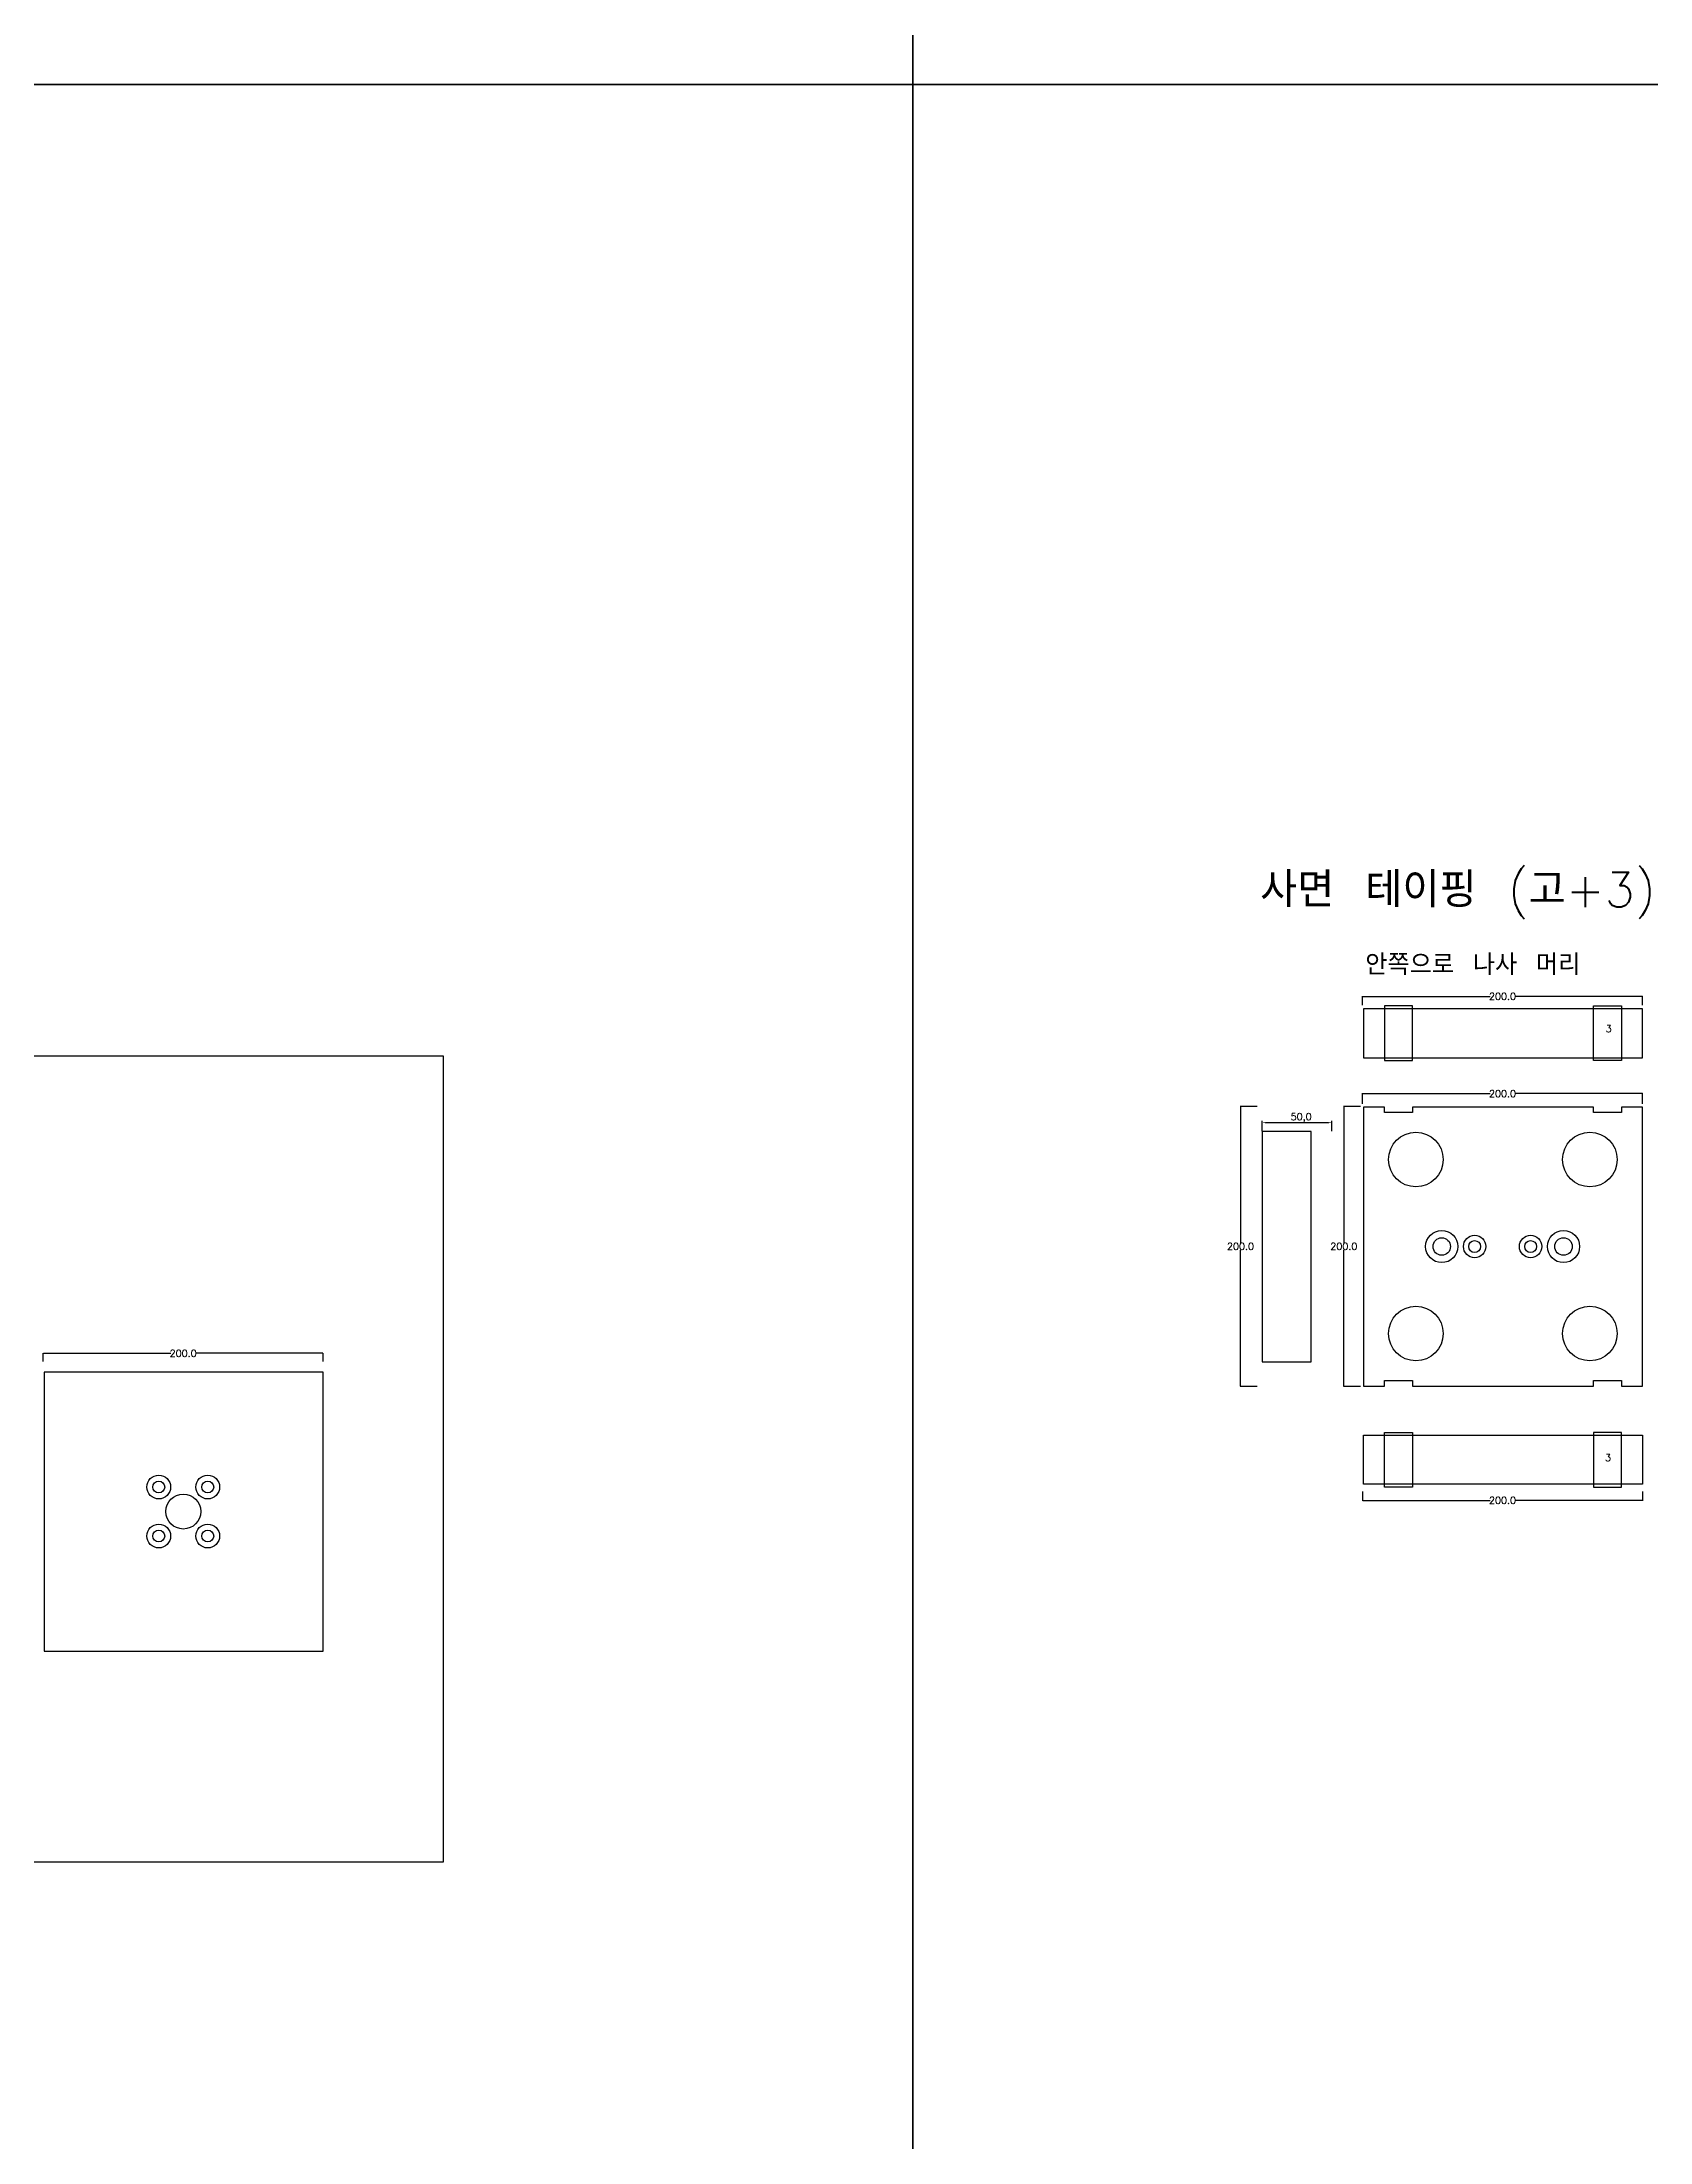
# Model space of a CAD drawing. Header units: millimetres. Extents: x 13291 to 28291, y 200 to 6643.
# Drawn here: x 18669 to 19818, y 1730 to 3230 of the extents above; entities that cross this region are included whole.
import ezdxf

# ---------------------------------------------------------------- set-up
doc = ezdxf.new("R2010")
doc.units = ezdxf.units.MM
for name, color, linetype in [('TEXT', 3, 'Continuous'), ('볼트 구멍', 7, 'Continuous'), ('치구', 7, 'Continuous'), ('치수', 7, 'Continuous')]:
    doc.layers.add(name, color=color, linetype=linetype)
doc.styles.get("Standard").update_dxf_attribs({"font": 'txt.shx', "bigfont": 'whgtxt.shx'})
doc.dimstyles.new('ISO-25', dxfattribs={"dimtxt": 2.5, "dimasz": 2.5, "dimexe": 1.25, "dimexo": 0.625, "dimtad": 1, "dimtxsty": 'Standard', "dimcen": 2.5, "dimadec": 0, "dimazin": 0, "dimtfac": 1, "dimtmove": 0, "dimatfit": 3, "dimfxl": 0, "dimarcsym": 0})
doc.dimstyles.get("Standard").update_dxf_attribs({"dimtxt": 7, "dimasz": 0.18, "dimexe": 0.18, "dimexo": 0.0625, "dimgap": 0.09, "dimtad": 0, "dimtih": 1, "dimtoh": 1, "dimdec": 1, "dimzin": 0, "dimdsep": 46, "dimtxsty": 'Standard', "dimcen": 0.09, "dimadec": 0, "dimazin": 0, "dimtfac": 1, "dimtdec": 1, "dimtofl": 0, "dimtmove": 0, "dimatfit": 3, "dimfxl": 0, "dimtolj": 1, "dimtzin": 0, "dimarcsym": 0})

# ---------------------------------------------------------------- blocks, each defined once
blk = doc.blocks.new('*D1')
at = {"layer": 'Defpoints', "color": 0, "linetype": 'Continuous'}
for p in [(19812.8, 2478.9), (19612.8, 2471.5), (19812.8, 2471.5)]:
    blk.add_point(p, dxfattribs=at)
at = {"layer": '치수', "color": 0, "linetype": 'Continuous', "lineweight": -2}
for p, q in [((19612.8, 2471.5), (19612.8, 2479.1)), ((19613, 2478.9), (19704, 2478.9)), ((19812.7, 2478.9), (19721.7, 2478.9)), ((19812.8, 2471.5), (19812.8, 2479.1))]:
    blk.add_line(p, q, dxfattribs=at)
at = {"layer": '치수', "color": 0, "linetype": 'Continuous'}
for points in [[(19613, 2478.9), (19613, 2478.8), (19612.8, 2478.9)], [(19812.7, 2478.9), (19812.7, 2478.8), (19812.8, 2478.9)]]:
    blk.add_solid(points, dxfattribs=at)
at = {"layer": '치수', "color": 0, "linetype": 'Continuous', "insert": (19712.8, 2478.9), "char_height": 5, "attachment_point": 5}
blk.add_mtext('\\A1;200.0', dxfattribs=at)
blk = doc.blocks.new('*D2')
at = {"layer": 'Defpoints', "color": 0, "linetype": 'Continuous'}
for p in [(19612.8, 2541.9), (19812.8, 2548.3), (19812.8, 2541.9)]:
    blk.add_point(p, dxfattribs=at)
at = {"layer": '치수', "color": 0, "linetype": 'Continuous', "lineweight": -2}
for p, q in [((19612.8, 2542), (19612.8, 2548.5)), ((19613, 2548.3), (19704, 2548.3)), ((19812.7, 2548.3), (19721.7, 2548.3)), ((19812.8, 2542), (19812.8, 2548.5))]:
    blk.add_line(p, q, dxfattribs=at)
at = {"layer": '치수', "color": 0, "linetype": 'Continuous'}
for points in [[(19613, 2548.4), (19613, 2548.3), (19612.8, 2548.3)], [(19812.7, 2548.4), (19812.7, 2548.3), (19812.8, 2548.3)]]:
    blk.add_solid(points, dxfattribs=at)
at = {"layer": '치수', "color": 0, "linetype": 'Continuous', "insert": (19712.8, 2548.3), "char_height": 5, "attachment_point": 5}
blk.add_mtext('\\A1;200.0', dxfattribs=at)
blk = doc.blocks.new('*D3')
at = {"layer": 'Defpoints', "color": 0, "linetype": 'Continuous'}
for p in [(19612.8, 2194.7), (19812.8, 2194.7), (19812.8, 2188.3)]:
    blk.add_point(p, dxfattribs=at)
at = {"layer": '치수', "color": 0, "linetype": 'Continuous', "lineweight": -2}
for p, q in [((19612.8, 2194.6), (19612.8, 2188.1)), ((19812.8, 2194.6), (19812.8, 2188.1)), ((19613, 2188.3), (19704, 2188.3)), ((19812.7, 2188.3), (19721.7, 2188.3))]:
    blk.add_line(p, q, dxfattribs=at)
at = {"layer": '치수', "color": 0, "linetype": 'Continuous'}
for points in [[(19613, 2188.3), (19613, 2188.2), (19612.8, 2188.3)], [(19812.7, 2188.3), (19812.7, 2188.2), (19812.8, 2188.3)]]:
    blk.add_solid(points, dxfattribs=at)
at = {"layer": '치수', "color": 0, "linetype": 'Continuous', "insert": (19712.8, 2188.3), "char_height": 5, "attachment_point": 5}
blk.add_mtext('\\A1;200.0', dxfattribs=at)
blk = doc.blocks.new('*D335')
at = {"layer": 'Defpoints', "color": 0, "linetype": 'Continuous'}
for p in [(19611.4, 2469.7), (19599.3, 2269.7), (19611.4, 2269.7)]:
    blk.add_point(p, dxfattribs=at)
at = {"layer": '치수', "color": 0, "linetype": 'Continuous', "lineweight": -2}
for p, q in [((19611.3, 2469.7), (19599.1, 2469.7)), ((19599.3, 2469.5), (19599.3, 2372.2)), ((19599.3, 2269.8), (19599.3, 2367.1)), ((19611.3, 2269.7), (19599.1, 2269.7))]:
    blk.add_line(p, q, dxfattribs=at)
at = {"layer": '치수', "color": 0, "linetype": 'Continuous'}
for points in [[(19599.3, 2469.5), (19599.3, 2469.5), (19599.3, 2469.7)], [(19599.3, 2269.8), (19599.3, 2269.8), (19599.3, 2269.7)]]:
    blk.add_solid(points, dxfattribs=at)
at = {"layer": '치수', "color": 0, "linetype": 'Continuous', "insert": (19599.3, 2369.7), "char_height": 5, "attachment_point": 5}
blk.add_mtext('\\A1;200.0', dxfattribs=at)
blk = doc.blocks.new('*D336')
at = {"layer": 'Defpoints', "color": 0, "linetype": 'Continuous'}
for p in [(19537.5, 2469.7), (19525.5, 2269.7), (19537.5, 2269.7)]:
    blk.add_point(p, dxfattribs=at)
at = {"layer": '치수', "color": 0, "linetype": 'Continuous', "lineweight": -2}
for p, q in [((19537.5, 2469.7), (19525.3, 2469.7)), ((19525.5, 2469.5), (19525.5, 2372.2)), ((19525.5, 2269.8), (19525.5, 2367.1)), ((19537.5, 2269.7), (19525.3, 2269.7))]:
    blk.add_line(p, q, dxfattribs=at)
at = {"layer": '치수', "color": 0, "linetype": 'Continuous'}
for points in [[(19525.4, 2469.5), (19525.5, 2469.5), (19525.5, 2469.7)], [(19525.4, 2269.8), (19525.5, 2269.8), (19525.5, 2269.7)]]:
    blk.add_solid(points, dxfattribs=at)
at = {"layer": '치수', "color": 0, "linetype": 'Continuous', "insert": (19525.5, 2369.7), "char_height": 5, "attachment_point": 5}
blk.add_mtext('\\A1;200.0', dxfattribs=at)
blk = doc.blocks.new('*D337')
at = {"layer": 'Defpoints', "color": 0}
for p in [(19540.9, 2458.1), (19540.9, 2451.4), (19590.9, 2451.4)]:
    blk.add_point(p, dxfattribs=at)
at = {"layer": '치수', "color": 0, "lineweight": -2}
for p, q in [((19540.9, 2452), (19540.9, 2459.4)), ((19588.4, 2458.1), (19543.4, 2458.1)), ((19590.9, 2452), (19590.9, 2459.4))]:
    blk.add_line(p, q, dxfattribs=at)
at = {"layer": '치수', "color": 0}
for points in [[(19543.4, 2458.5), (19543.4, 2457.7), (19540.9, 2458.1)], [(19588.4, 2458.5), (19588.4, 2457.7), (19590.9, 2458.1)]]:
    blk.add_solid(points, dxfattribs=at)
at = {"layer": '치수', "color": 0, "insert": (19568.9, 2461.7), "char_height": 5, "attachment_point": 5}
blk.add_mtext('50,0', dxfattribs=at)
blk = doc.blocks.new('*D381')
at = {"layer": 'Defpoints', "color": 0, "linetype": 'Continuous'}
for p in [(18670.1, 2287.5), (18870.1, 2293.4), (18870.1, 2287.5)]:
    blk.add_point(p, dxfattribs=at)
at = {"layer": '치수', "color": 0, "linetype": 'Continuous', "lineweight": -2}
for p, q in [((18670.1, 2287.5), (18670.1, 2293.5)), ((18670.3, 2293.4), (18761.3, 2293.4)), ((18869.9, 2293.4), (18778.9, 2293.4)), ((18870.1, 2287.5), (18870.1, 2293.5))]:
    blk.add_line(p, q, dxfattribs=at)
at = {"layer": '치수', "color": 0, "linetype": 'Continuous'}
for points in [[(18670.3, 2293.4), (18670.3, 2293.3), (18670.1, 2293.4)], [(18869.9, 2293.4), (18869.9, 2293.3), (18870.1, 2293.4)]]:
    blk.add_solid(points, dxfattribs=at)
at = {"layer": '치수', "color": 0, "linetype": 'Continuous', "insert": (18770.1, 2293.4), "char_height": 5, "attachment_point": 5}
blk.add_mtext('\\A1;200.0', dxfattribs=at)

msp = doc.modelspace()

# ---------------------------------------------------------------- linework, layer by layer
at = {"color": 1}
msp.add_lwpolyline([(16814.576, 2505.954), (18955.879, 2505.954), (18955.879, 1929.934), (16814.576, 1929.934)], close=True, dxfattribs=at)
at = {"layer": 'TEXT', "color": 6}
for points in [[(16291.441, 3199.699), (16291.441, 4699.699), (19291.441, 4699.699), (19291.441, 3199.699)], [(19291.441, 3199.699), (19291.441, 4699.699), (22291.441, 4699.699), (22291.441, 3199.699)], [(16291.441, 1699.699), (16291.441, 3199.699), (19291.441, 3199.699), (19291.441, 1699.699)], [(19291.441, 1699.699), (19291.441, 3199.699), (22291.441, 3199.699), (22291.441, 1699.699)]]:
    msp.add_lwpolyline(points, close=True, dxfattribs=at)
at = {"layer": '볼트 구멍', "color": 2}
for centre, radius in [((19669.334, 2369.653), 11.5), ((19692.834, 2369.653), 8), ((19732.834, 2369.653), 8), ((19756.334, 2369.653), 11.5)]:
    msp.add_circle(centre, radius, dxfattribs=at)
at = {"layer": '볼트 구멍', "color": 3}
for centre, radius in [((19669.334, 2369.653), 6.25), ((19692.834, 2369.653), 4.25), ((19732.834, 2369.653), 4.25), ((19756.334, 2369.653), 6.25), ((18752.605, 2197.868), 4.25), ((18770.105, 2180.368), 12.5), ((18787.605, 2197.868), 4.25), ((18752.605, 2162.868), 4.25), ((18787.605, 2162.868), 4.25)]:
    msp.add_circle(centre, radius, dxfattribs=at)
at = {"layer": '볼트 구멍', "color": 6}
for centre in [(18752.605, 2197.868), (18787.605, 2197.868), (18752.605, 2162.868), (18787.605, 2162.868)]:
    msp.add_circle(centre, 8.5, dxfattribs=at)
at = {"layer": '치구'}
for points in [[(19613.359, 2504.522), (19812.659, 2504.522), (19812.659, 2539.522), (19613.359, 2539.522)], [(19613.359, 2270.003), (19628.359, 2270.003), (19628.359, 2274.003), (19648.359, 2274.003), (19648.359, 2270.003), (19777.659, 2270.003), (19777.659, 2274.003), (19797.659, 2274.003), (19797.659, 2270.003), (19812.659, 2270.003), (19812.659, 2469.303), (19797.659, 2469.303), (19797.659, 2465.303), (19777.659, 2465.303), (19777.659, 2469.303), (19648.359, 2469.303), (19648.359, 2465.303), (19628.359, 2465.303), (19628.359, 2469.303), (19613.359, 2469.303)], [(19576.109, 2451.903), (19541.109, 2451.903), (19541.109, 2287.403), (19576.109, 2287.403)], [(18670.705, 2280.018), (18670.705, 2080.718), (18870.005, 2080.718), (18870.005, 2280.018)], [(19613.359, 2234.784), (19812.659, 2234.784), (19812.659, 2199.784), (19613.359, 2199.784)]]:
    msp.add_lwpolyline(points, close=True, dxfattribs=at)
at = {"layer": '치구', "color": 1}
for points in [[(19628.359, 2502.522), (19648.359, 2502.522), (19648.359, 2541.519), (19628.359, 2541.519)], [(19797.659, 2502.522), (19777.659, 2502.522), (19777.659, 2541.519), (19797.659, 2541.519)], [(19628.359, 2236.784), (19648.359, 2236.784), (19648.359, 2197.787), (19628.359, 2197.787)], [(19797.659, 2236.784), (19777.659, 2236.784), (19777.659, 2197.787), (19797.659, 2197.787)]]:
    msp.add_lwpolyline(points, close=True, dxfattribs=at)
at = {"layer": '치구'}
for centre in [(19650.859, 2431.803), (19775.159, 2431.803), (19650.859, 2307.503), (19775.159, 2307.503)]:
    msp.add_circle(centre, 19.5, dxfattribs=at)

# ---------------------------------------------------------------- texts
at = {"layer": 'TEXT', "linetype": 'Continuous'}
msp.add_text('사면 테이핑 (고+3)', height=25, dxfattribs=at).set_placement((19539.611, 2612.021))
at = {"layer": 'TEXT', "color": 1}
for s, height, p in [('안쪽으로 나사 머리', 15, (19614.662, 2563.58)), ('3', 5, (19786.471, 2522.823)), ('3', 5, (19786, 2216.314))]:
    msp.add_text(s, height=height, dxfattribs=at).set_placement(p)

# ---------------------------------------------------------------- dimensions: what is measured, and where the dimension line sits
at = {"layer": '치수', "color": 4, "linetype": 'Continuous'}
for base, p1, p2, picture, middle in [((19812.834, 2548.344), (19612.834, 2541.947), (19812.834, 2541.947), '*D2', (19712.834, 2548.344)), ((19812.834, 2188.274), (19612.834, 2194.671), (19812.834, 2194.671), '*D3', (19712.834, 2188.274))]:
    dim = msp.add_linear_dim(base=base, p1=p1, p2=p2, dimstyle='Standard', override={"dimtxt": 5}, dxfattribs=at)
    dim.commit()
    dim.dimension.update_dxf_attribs({"geometry": picture, "text_midpoint": middle, "dimtype": 160})
for base, p1, p2, picture, middle in [((19812.834, 2478.875), (19612.834, 2471.478), (19812.834, 2471.478), '*D1', (19712.834, 2478.875)), ((18870.105, 2293.359), (18670.105, 2287.475), (18870.105, 2287.475), '*D381', (18770.105, 2293.359))]:
    dim = msp.add_linear_dim(base=base, p1=p1, p2=p2, dimstyle='Standard', override={"dimtxt": 5}, dxfattribs=at)
    dim.commit()
    dim.dimension.update_dxf_attribs({"geometry": picture, "text_midpoint": middle})
for base, p1, p2, picture, middle in [((19525.466, 2269.653), (19537.535, 2469.653), (19537.535, 2269.653), '*D336', (19525.466, 2369.653)), ((19599.304, 2269.653), (19611.373, 2469.653), (19611.373, 2269.653), '*D335', (19599.304, 2369.653))]:
    dim = msp.add_linear_dim(base=base, p1=p1, p2=p2, angle=90, dimstyle='Standard', override={"dimtxt": 5}, dxfattribs=at)
    dim.commit()
    dim.dimension.update_dxf_attribs({"geometry": picture, "text_midpoint": middle})
at = {"layer": '치수', "color": 4}
dim = msp.add_linear_dim(base=(19540.934, 2458.13), p1=(19590.934, 2451.353), p2=(19540.934, 2451.353), angle=180, dimstyle='ISO-25', override={"dimtxt": 5, "dimdec": 1, "dimzin": 0, "dimtdec": 1}, dxfattribs=at)
dim.commit()
dim.dimension.update_dxf_attribs({"geometry": '*D337', "text_midpoint": (19568.934, 2458.13), "dimtype": 160})

doc.saveas('drawing.dxf')
